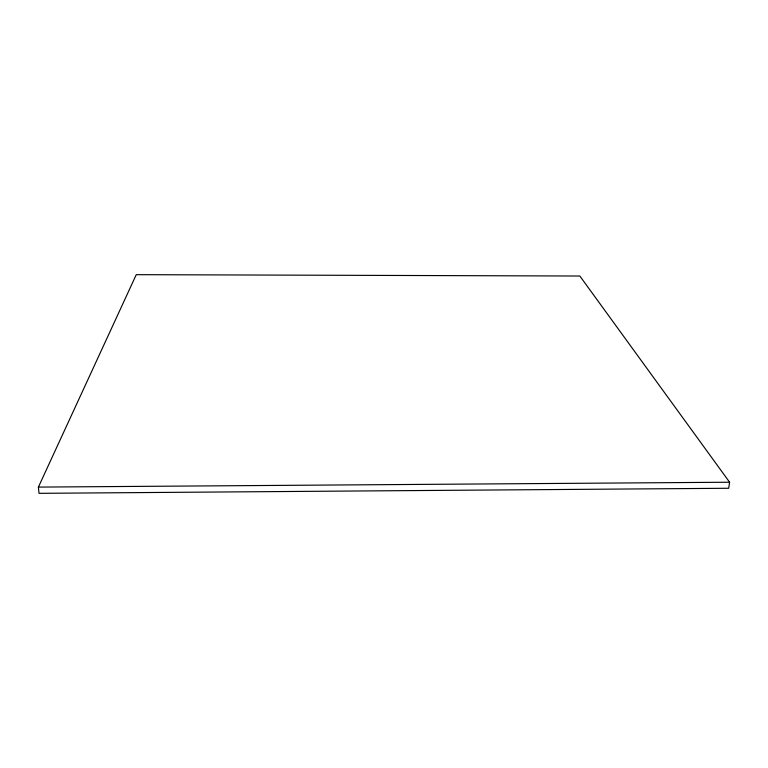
<?xml version="1.0" encoding="UTF-8"?>
<svg xmlns="http://www.w3.org/2000/svg" width="768" height="768" viewBox="0 0 768 768"><rect width="100%" height="100%" fill="white"/><g stroke="black" fill="none" stroke-linecap="round" stroke-linejoin="round"><path stroke-width="1.15" d="M729.6 482.227L728.688 488.266L39.014 493.334L38.4 487.094L136.262 274.666L579.85 276.019L729.6 482.227L38.4 487.094"/></g></svg>
